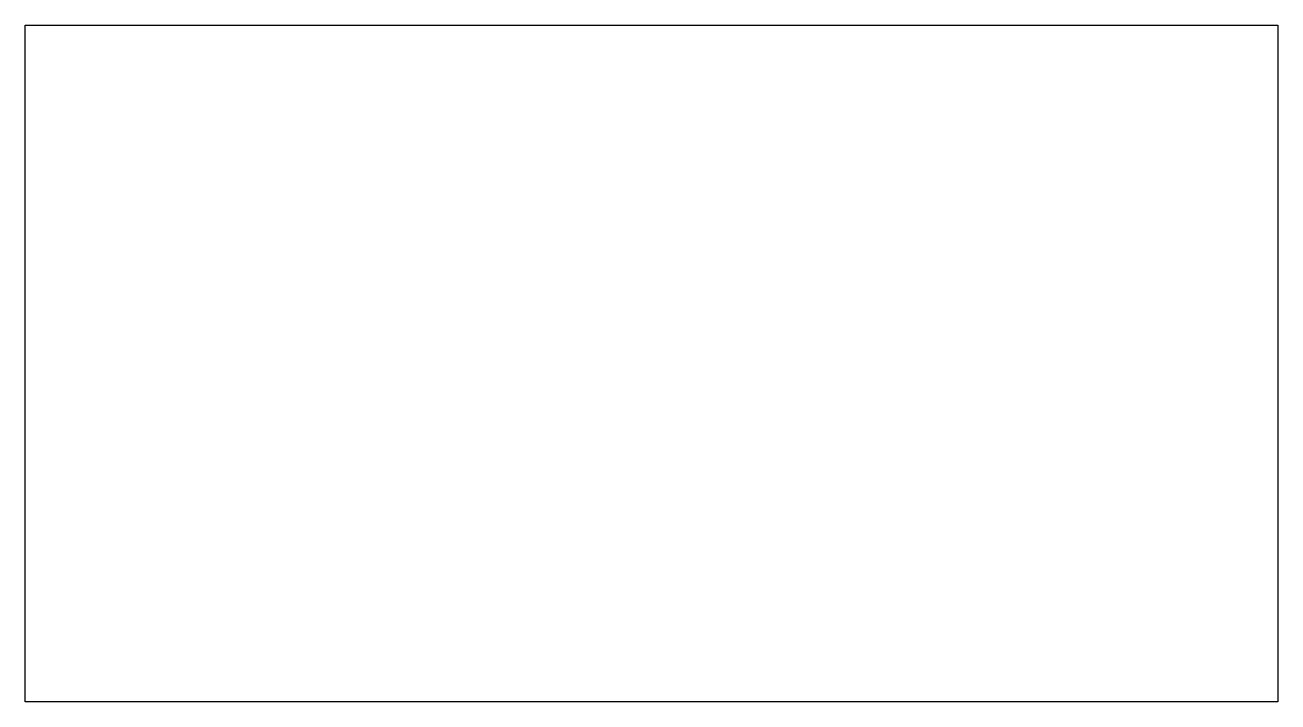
# Model space of a CAD drawing. Header units: millimetres. Extents: x -125 to 125, y 0 to 135.
import ezdxf

# ---------------------------------------------------------------- set-up
doc = ezdxf.new("R2010")
doc.units = ezdxf.units.MM
doc.layers.get('0').update_dxf_attribs({"linetype": 'CONTINUOUS'})

msp = doc.modelspace()

# ---------------------------------------------------------------- linework, layer by layer
msp.add_lwpolyline([(-125, 0), (-125, 135), (125, 135), (125, 0)], close=True)

doc.saveas('drawing.dxf')
